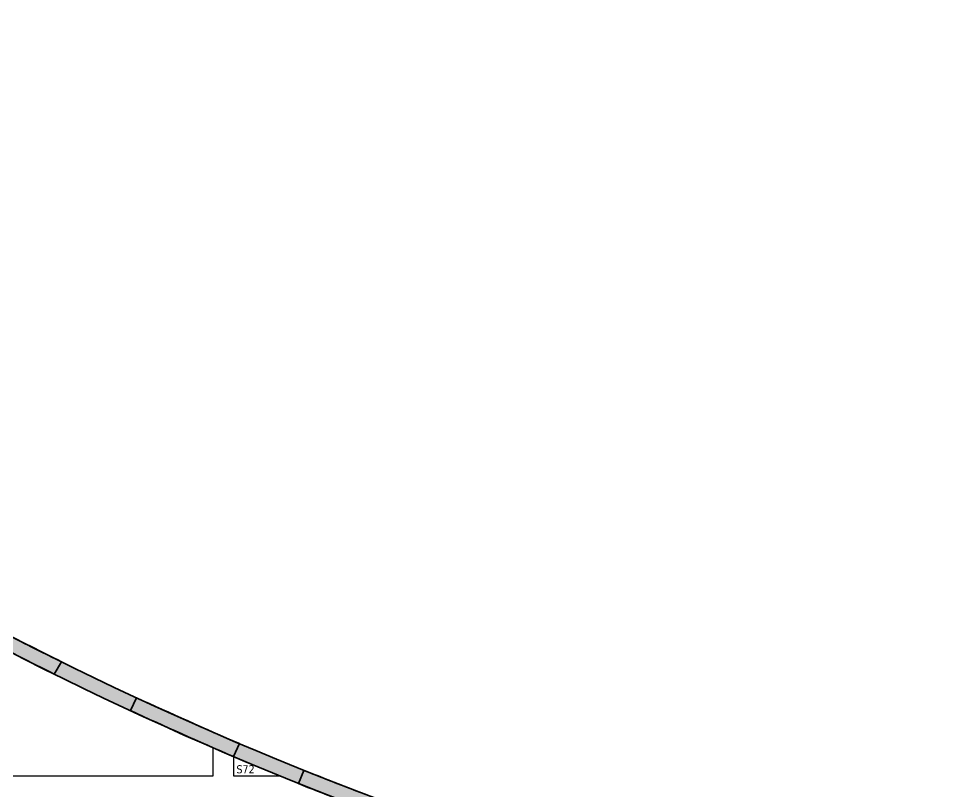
# Model space of a CAD drawing. Header units: millimetres. Extents: x -9 to 67274, y 2 to 62585.
# Drawn here: x 43906 to 66551, y 41899 to 60972 of the extents above; entities that cross this region are included whole.
import ezdxf

# ---------------------------------------------------------------- set-up
doc = ezdxf.new("R2010")
doc.units = ezdxf.units.MM
doc.linetypes.add('HIDDEN', pattern=[0.375, 0.25, -0.125])
doc.linetypes.add('HIDDEN2', pattern=[0.1875, 0.125, -0.0625])
for name, color, linetype, lineweight in [('A-HIDD-BELW', 8, 'HIDDEN2', 20), ('S-BEAM', 7, 'Continuous', 18), ('S-COL HATCH', 9, 'Continuous', 0), ('S-COLS', 5, 'Continuous', 35)]:
    doc.layers.add(name, color=color, linetype=linetype, lineweight=lineweight)
doc.layers.add('changes', color=7, linetype='Continuous')
doc.styles.add('Dim.s & Anno.(Misc.)', font='ARIALN.TTF')

# ---------------------------------------------------------------- blocks, each defined once
blk = doc.blocks.new('A$C31bf04c8')
at = {"layer": 'S-COL HATCH', "transparency": 33554687}
h = blk.add_hatch(color=256, dxfattribs=at)
h.dxf.hatch_style = 1
edge = h.paths.add_edge_path()
edge.add_line((-12645.22190790623, -10575.19985628128), (46759.53647775203, -10575.19985628128))
edge.add_line((46759.53647775203, -10575.19985628128), (50154.77851886302, -10425.00601053238))
edge.add_line((50154.77851886302, -10425.00601053238), (50154.77851886302, 18362.28214049339))
edge.add_arc((65982.97857690603, 101150.6081447527), 84287.8332837242, 235.3318360843077, 259.1763076908551, ccw=False)
edge.add_arc((-8446.611141368747, 268.2098512127995), 41199.68046838963, 49.9961516128636, 101.0852321286915)
edge.add_line((-16368.03390341252, 40699.19712734222), (-15227.48269014805, 21150.0005850792))
edge.add_line((-15227.48269014805, 21150.0005850792), (-12645.22190790623, 21150.00058484077))
edge.add_line((-12645.22190790623, 21150.00058484077), (-12645.22190790623, -10575.19985628128))
edge = h.paths.add_edge_path(flags=16)
edge.add_line((-12295.22190838307, -10225.19985580444), (46751.79886502772, -10225.19985580444))
edge.add_line((46751.79886502772, -10225.19985580444), (49804.77851838618, -10090.14652299881))
edge.add_line((49804.77851838618, -10090.14652299881), (49804.77851838618, 18073.36296987534))
edge.add_arc((65982.9785742499, 101150.6081398986), 84637.83327854906, 235.3207608542366, 258.9803174311657, ccw=False)
edge.add_arc((-8446.611140910538, 268.2098531685769), 40849.68046623029, 49.97334944151059, 100.6567920093794)
edge.add_line((-16000.76089220494, 40413.33677697181), (-14897.30743341893, 21500.00058507919))
edge.add_line((-14897.30743341893, 21500.00058507919), (-12295.22190838307, 21500.00058460236))
edge.add_line((-12295.22190838307, 21500.00058460236), (-12295.22190838307, -10225.19985580444))
h = blk.add_hatch(color=256, dxfattribs=at)
h.dxf.hatch_style = 1
h.paths.add_polyline_path([(28420.13920155913, 25305.90619404986), (28601.82631585375, 25606.50681078061, -0.0060300541328902), (26815.31954800338, 26517.1875420697), (26633.94796350226, 26217.10894830898, 0.0060046413283246)])
h = blk.add_hatch(color=256, dxfattribs=at)
h.dxf.hatch_style = 1
h.paths.add_polyline_path([(30444.46339140087, 24721.45040088892), (30296.34775915742, 24404.33521421999, 0.0043087043167823), (32836.48160387203, 23273.42063678801), (32984.64532437176, 23590.63881636783, -0.0043268481438015)])
h = blk.add_hatch(color=256, dxfattribs=at)
h.dxf.hatch_style = 1
h.paths.add_polyline_path([(36309.7524298653, 21881.72621195018), (36441.37668698281, 22209.28438184038, -0.0060148017713095), (34576.22656182572, 22931.67414105311), (34444.98130914941, 22605.0591201894, 0.006030345616494)])
at = {"layer": 'S-COLS', "elevation": -6.406737e-10}
blk.add_lwpolyline([(-12645.22190790623, -10575.19985628128), (46759.53647775203, -10575.19985628128), (50154.77851886302, -10425.00601053238), (50154.77851886302, 18362.28214049339, -0.104418166803797), (18038.15277118236, 31827.21730065346, 0.2266855225477514), (-16368.03390341252, 40699.19712734222), (-15227.48269014805, 21150.0005850792), (-12645.22190790623, 21150.00058484077)], format="xyb", close=True, dxfattribs=at)
at = {"layer": 'S-COLS'}
blk.add_lwpolyline([(-12295.22190838307, -10225.19985580444), (46751.79886502772, -10225.19985580444), (49804.77851838618, -10090.14652299881), (49804.77851838618, 18073.36296987534, -0.1036025941680122), (17825.60995406657, 31548.66370105744, 0.2248253873117498), (-16000.76089220494, 40413.33677697181), (-14897.30743341893, 21500.00058507919), (-12295.22190838307, 21500.00058460236)], format="xyb", close=True, dxfattribs=at)
at = {"layer": 'S-COLS', "elevation": -4.87149e-10}
for points in [[(26633.94795089588, 26217.10895493254, 0.0060046413709705), (28420.13920155913, 25305.90619404986), (28601.82631585375, 25606.50681078061, -0.0060300541328902), (26815.31954800338, 26517.1875420697), (26633.94796300307, 26217.10894748196)], [(30296.34775881097, 24404.33521347493), (30444.46339140087, 24721.45040088892, 0.0043268481438015), (32984.64532437176, 23590.63881636783), (32836.48160387203, 23273.42063678801, -0.0043087043340257), (30296.34774903208, 24404.3352188319)], [(36441.37667029351, 22209.28438807651, -0.0060148017177295), (34576.22656182572, 22931.67414105311), (34444.98130914941, 22605.0591201894, 0.006030345616494), (36309.7524298653, 21881.72621195018), (36441.37668705732, 22209.28438202292)]]:
    blk.add_lwpolyline(points, format="xyb", dxfattribs=at)

msp = doc.modelspace()

# ---------------------------------------------------------------- linework, layer by layer
at = {"layer": 'changes', "color": 1, "elevation": -1.4752969e-09}
msp.add_lwpolyline([(42096.76491321497, 46191.79342873746), (37946.52667777859, 46191.79342872628), (37946.52667789035, 42291.80276425534), (48712.40402204416, 42291.80276425534), (48711.01406650119, 42982.28123667442, -0.0224452076368838), (42098.50054232649, 46191.79342873746)], format="xyb", dxfattribs=at)
at = {"layer": 'changes', "color": 1, "elevation": -1.9624459e-09}
msp.add_lwpolyline([(49207.80265831821, 42765.21855385952), (49212.40402203672, 42291.80276425906), (50342.64884720616, 42291.80276425906), (49207.80265831821, 42765.21855385952)], dxfattribs=at)
at = {"layer": 'S-BEAM', "linetype": 'HIDDEN'}
for p, q in [((48712.40402204416, 42291.80276425534, -2.0427222e-09), (48711.01982921235, 42979.41853301578, -2.0167444e-09)), ((49212.40402203672, 42291.80276425906, -2.0427222e-09), (49211.45236894362, 42764.54879701488, -2.0248621e-09)), ((37946.52667789035, 42291.80276425534, -1.1147896e-09), (48712.40402204416, 42291.80276425534, -1.4301172e-09)), ((49212.40402203672, 42291.80276425534, -1.444762e-09), (50345.08433884256, 42291.80276425534, -1.4779377e-09))]:
    msp.add_line(p, q, dxfattribs=at)

# ---------------------------------------------------------------- block references
at = {"layer": 'A-HIDD-BELW', "color": 3}
msp.add_blockref('A$C31bf04c8', (16371.32105444245, 19491.79791707152, -1.4752969e-09), dxfattribs=at)

# ---------------------------------------------------------------- texts
at = {"layer": 'changes', "insert": (49282.78373443953, 42550.49955100172, -1.5541164e-09), "char_height": 200, "attachment_point": 1, "style": 'Dim.s & Anno.(Misc.)'}
msp.add_mtext_dynamic_manual_height_columns('{\\fTahoma|b0|i0|c0|p34;S72}', width=6038.663796383888, gutter_width=5423.504721549321, heights=[1159.321710586588], dxfattribs=at)

doc.saveas('drawing.dxf')
